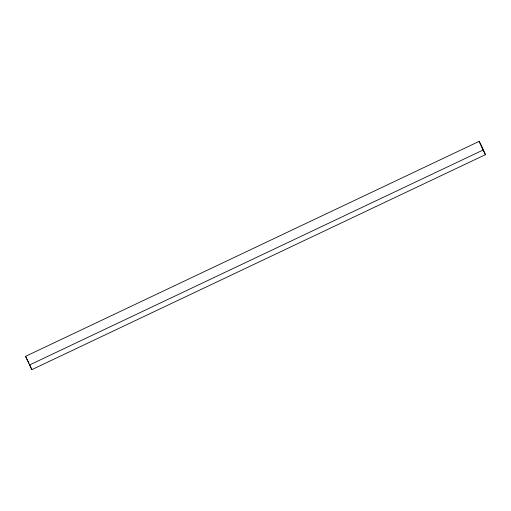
<?xml version="1.0" encoding="UTF-8"?>
<svg xmlns="http://www.w3.org/2000/svg" width="511" height="511" viewBox="0 0 511 511"><rect width="100%" height="100%" fill="white"/><g stroke="black" fill="none" stroke-linecap="round" stroke-linejoin="round"><path stroke-width="0.77" d="M25.55 356.346L479.165 141.349L481.547 145.967L485.45 154.654L31.835 369.651L25.55 356.346L28.91 363.136M29.453 365.033L483.067 150.036L485.45 154.654M479.165 141.349L483.067 150.036M29.561 364.586L31.835 369.651"/></g></svg>
